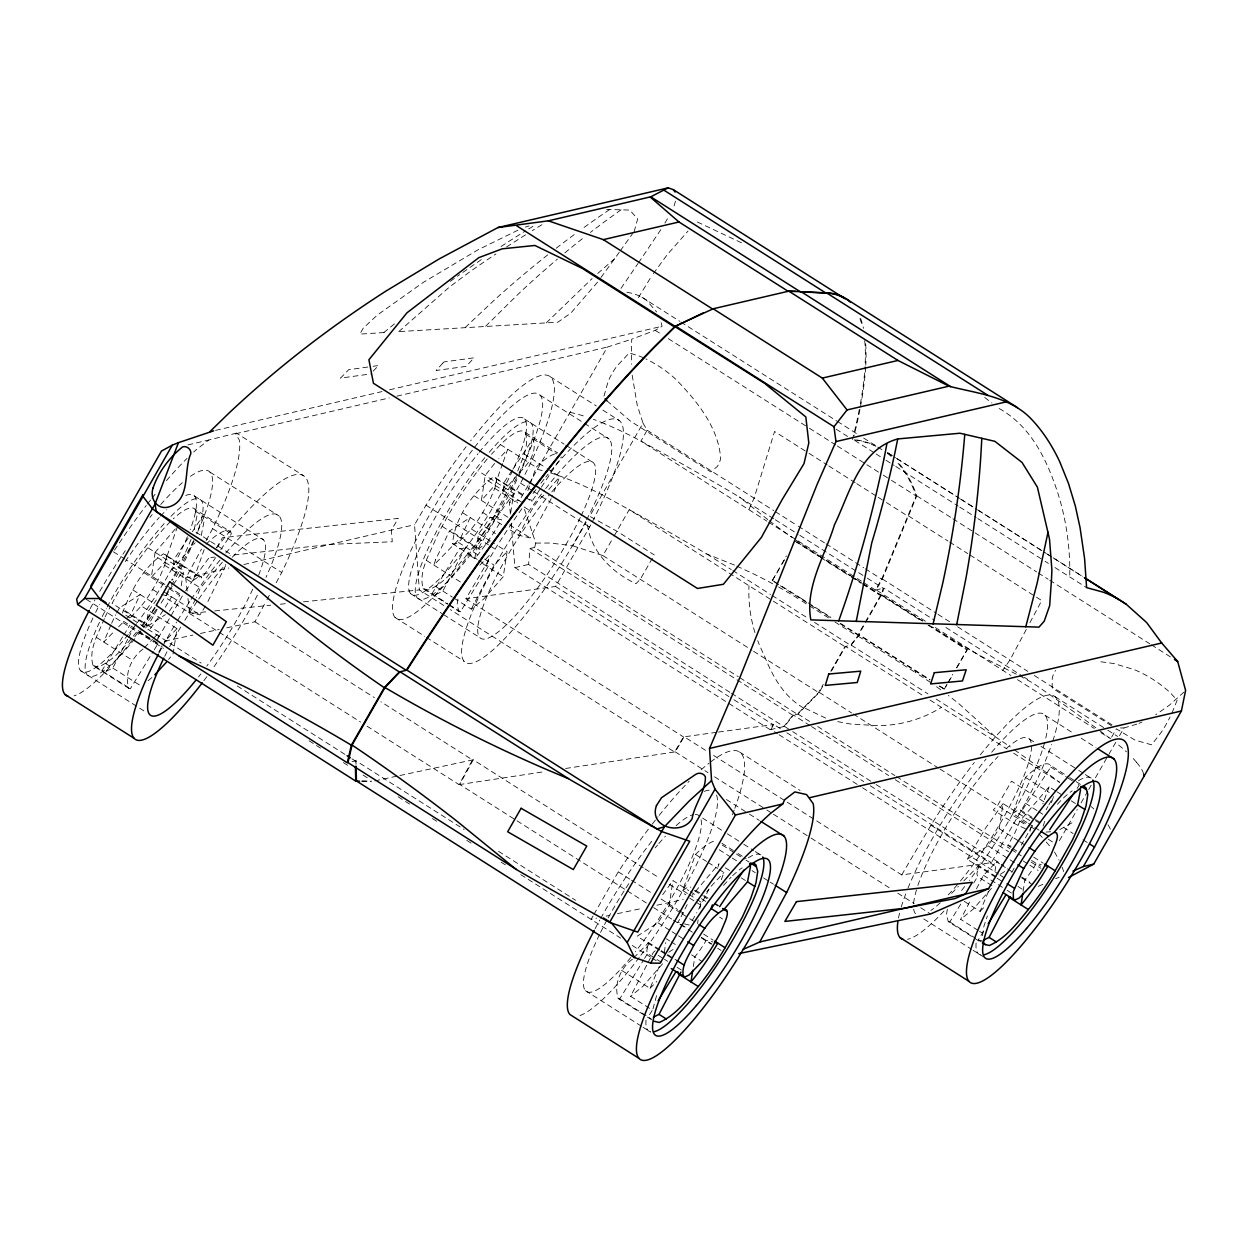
<?xml version="1.0" encoding="UTF-8"?>
<svg xmlns="http://www.w3.org/2000/svg" width="1248" height="1248" viewBox="0 0 1248 1248"><rect width="100%" height="100%" fill="white"/><g stroke="black" fill="none" stroke-linecap="round" stroke-linejoin="round"><path stroke-width="0.75" stroke-dasharray="5 3.75" d="M661.175 322.733L662.033 326.274L655.231 330.33L631.691 339.222L631.457 364.307M729.815 692.266L528.559 564.455L530.166 548.465L534.659 547.42L738.223 676.681M145.907 627.9L148.559 610.568A29.765 6.302 -57.6 0 0 156.328 599.96M157.42 640.567L159.276 632.408L123.568 609.726M181.225 585.796L183.581 570.398L147.872 547.716M130.65 617.448L141.289 605.935L176.998 628.618L173.16 653.656L168.605 659.443M457.938 599.102L457.064 604.828L458.921 611.395L460.45 611.754L488.28 566.374L487.484 563.581L489.341 555.438L479.872 565.141M474.802 558.62L478.639 533.582A29.765 6.302 -57.6 0 0 490.027 517.14L501.665 519.854A70.184 14.867 -57.6 0 1 474.802 558.62L467.532 554.003C456.362 567.622 445.099 582.769 428.532 589.961L423.212 588.713C417.893 570.664 430.607 552.926 436.706 536.578C450.856 508.794 467.813 482.43 487.687 458.39M510.713 512.678L513.661 493.428L477.953 470.746M453.913 598.104L471.292 609.133L483.631 599.149L503.24 576.685L507.078 551.647L496.018 544.627M652.954 1008.946L657.275 992.987M659.287 950.274L637.166 936.234L657.93 922.771L669.115 905.611L672.953 880.573L688.756 890.62M664.31 952.286L665.777 942.661M697.554 923.676L698.147 919.823M699.91 908.263L701.095 900.557M693.326 966.498L694.808 956.857A29.765 6.302 -57.6 0 0 706.196 940.415L712.858 941.959M947.326 909.293L946.436 915.018L948.293 921.586L984.001 944.252M982.441 935.782L983.908 926.25L987.355 916.016M995.686 877.313L967.247 859.264L987.995 845.801L999.196 828.641L1003.033 803.603L1029.881 820.669M994.968 871.463L996.45 861.838L999.601 863.834M1029.99 831.293L1030.583 827.44M1023.11 891.446L1024.873 879.887A29.765 6.302 -57.6 0 0 1036.277 863.444L1041.269 864.599M603.97 396.1L608.197 381.326A52.01 35.927 -48.6 0 1 616.824 366.257L629.257 352.903L639.569 356.148A99.091 74.662 46.8 0 1 644.342 358.207M534.659 547.42L535.782 543.083L524.363 508.966M674.076 205.967L675.698 200.46M634.124 231.66L637.681 218.93L629.756 210.07L606.59 209.446M814.57 622.44L850.528 645.278L857.672 636.418L881.26 595.234L883.178 588.26L866.845 577.886M862.711 584.251L880.495 595.546L881.93 595.078L883.865 588.104L934.518 620.272M122.444 613.033C130.962 590.803 143.239 567.232 163.472 553.816L201.443 577.028L201.833 578.417L215.53 557.747M143.021 649.038C131.212 657.727 124.192 674.107 128.84 688.366L130.369 688.724L153.223 651.44M165.734 554.346L166.124 555.734A29.765 6.302 -57.6 0 1 164.658 565.282L160.009 576.467L152.677 589.493A29.765 6.302 -57.6 0 1 141.289 605.935M191.1 539.464L181.6 561.46L171.584 580.133M201.256 535.532L204.22 520.51L202.894 515.83L192.364 531.742M222.362 562.193L200.366 587.964L196.42 597.558M495.815 477.376L496.205 478.764A29.765 6.302 -57.6 0 1 494.738 488.311L490.09 499.496L482.758 512.522A29.765 6.302 -57.6 0 1 471.354 528.965L458.39 542.443L454.818 544.222L452.572 543.691C454.631 518.014 473.07 492.149 493.553 476.845L523.396 494.894M543.878 495.238C530.79 505.674 527.093 521.711 518.466 535.205L507.406 528.185M547.123 468.593L559.759 476.627L551.944 497.032M632.393 959.228C620.584 967.902 613.564 984.298 618.212 998.556L645.809 1016.075M659.708 949.619L648.648 942.599L646.792 950.742L647.572 953.534L655.465 958.542M621.566 970.304L650.005 988.369L659.396 966.155M717.912 867.204L719.066 863.772L692.188 895.284M996.091 876.658L978.713 865.628L976.872 873.772L977.652 876.564L991.864 885.581M964.283 901.352L980.086 911.399L988.712 890.869M1055.449 790.826L1049.131 786.802L1019.819 821.168L1015.17 832.354L1007.838 845.395L1011.005 847.392M1049.131 786.802L1042.829 803.837M157.576 557.56L193.284 580.242L204.157 549.635M502.601 463.616L494.926 485.207L481.385 500.401L485.222 475.363L494.957 463.008M503.24 461.807L507.718 449.218L498.794 458.874M527.842 490.667L529.76 485.269M530.4 483.475L536.156 467.267A93.475 19.796 -57.6 0 1 555.563 453.788M687.398 893.443L682.656 890.432L695.448 854.428A93.475 19.796 -57.6 0 1 714.854 840.949M721.328 879.684L723.887 872.492L719.144 869.482M1026.948 822.479L1012.736 813.462L1025.528 777.457A93.475 19.796 -57.6 0 1 1050.254 765.211L1068.101 776.552M1043.094 826.114L1045.652 818.906M1051.409 802.714L1053.967 795.506M863.944 582.754L875.456 590.054L881.681 579.166L916.126 496.002A1494.496 316.508 -57.6 0 0 896.594 461.698M925.47 621.239L876.127 589.898L882.367 579.01L916.796 495.846A1494.496 316.508 -57.6 0 0 897.265 461.542M1172.012 712.936L1177.145 700.237L1169.891 692.344A99.091 74.662 46.8 0 0 1134.058 669.583L1113.871 663.53L1098.022 661.409M104.348 618.618C98.639 633.313 88.093 649.553 93.132 665.699L128.84 688.366M105.113 616.933L110.261 606.762M110.869 624.92L103.756 642.065L113.24 632.362M111.618 623.236L115.721 614.78M225.654 565.562L206.388 604.5M514.706 477.734L494.395 515.237A70.184 14.867 -57.6 0 1 467.532 554.003M517.748 470.98C522.257 458.89 529.776 445.349 525.174 432.354A93.475 19.796 -57.6 0 0 500.448 444.584L491.509 454.256M551.179 498.716L530.104 537.904L518.466 535.205M687.211 904.597L680.456 917.966M708.958 889.262L696.665 912.99M748.816 509.636L754.104 498.155L774.556 431.48L807.456 452.369M127.702 639.272L112.788 668.054L105.721 671.549L101.93 670.675L122.803 636.636M128.575 637.588L133.848 627.432M158.761 652.252L162.271 645.481M471.292 609.133L494.114 565.126L507.078 551.647M649.553 1008.337L630.583 996.294L647.26 964.127M648.133 962.442L653.406 952.286L655.73 950.305M978.042 930.353L960.664 919.324L971.194 899.012M976.466 888.857L983.486 875.316L996.45 861.838M1026.293 629.444L1009.944 660.036L1002.768 670.316M1029.928 622.658L1041.737 600.569L969.353 554.596M116.626 613.08L119.356 607.979L140.119 594.532L130.837 614.344L125.424 619.897M170.368 521.57C146.999 545.704 127.967 573.83 112.086 603.361L147.794 626.044L157.17 609.476M195.718 599.134L188.386 612.175L164.689 597.121M442.166 526.391L477.875 549.073L496.049 518.138L513.661 493.428M967.247 859.264L985.421 828.329L1003.033 803.603M1032.205 825.833L1021.301 845.13M1011.816 872.492L1014.125 868.187M187.184 591.131L185.749 578.074L201.505 549.104M206.138 540.587L212.628 528.653A179.743 38.064 -57.6 0 0 239.164 439.717L235.654 433.758L236.496 433.134L303.654 475.784M226.746 627.822L254.951 621.769L266.027 601.396M266.947 599.695L269.724 594.61M276.182 582.722L281.72 572.536A179.743 38.064 -57.6 0 0 302.125 475.004A179.743 38.064 -57.6 0 0 216.528 547.872M367.068 726.211L459.077 784.633L472.508 759.938L380.905 701.766M643.313 867.812L473.195 759.782L459.763 784.477L625.7 889.855M638.368 297.648L651.222 276.713M158.122 638.243L182.504 595.67L126.563 560.149M510.37 514.082L509.371 502.601L520.51 483.163A166.218 35.209 -57.6 0 0 550.384 376.849A166.218 35.209 -57.6 0 0 470.605 440.887M528.044 485.612L519.698 500.198L509.371 502.601M528.98 484.006L607.402 347.053L631.691 339.222M535.782 543.083L550.711 543.036L572.754 545.828L586.154 522.444M632.174 375.149L637.26 405.366L643.016 423.134L589.68 516.282L616.871 531.196L654.264 554.939M521.914 508.685A166.218 35.209 -57.6 0 0 495.113 549.073L465.91 598.744L555.563 586.482L589.602 527.046A166.218 35.209 -57.6 0 0 620.318 421.543A166.218 35.209 -57.6 0 0 545.766 477.126M643.016 423.134L647.15 430.232L640.926 441.121L766.896 521.134M572.754 545.828L602.909 555.578L613.158 537.701M614.078 536.078L629.226 509.636L771.732 600.148M652.392 558.184L640.286 579.322L636.043 583.658C611.567 572.536 589.524 550.165 587.215 522.335M778.705 584.735L772.247 580.632L786.38 555.953M772.247 580.632L781.139 565.734M782.075 564.08L784.898 559.151M592.987 916.063L591.115 919.324L596.747 918.122M593.923 914.425L618.306 871.837A179.743 38.064 -57.6 0 1 651.191 825.521M828.422 617.838L800.795 600.304L801.684 598.744L780.109 585.172M511.181 523.645L514.956 567.622L770.219 729.721L773.136 724.651L730.595 697.648M780.343 728.645L773.807 724.495L770.905 729.565L777.442 733.73M739.861 677.726L797.316 714.215L818.563 692.531L823.259 684.325M830.778 671.206L844.88 646.589L851.198 645.122L859.248 634.702L930.041 679.723M731.453 693.311L783.806 726.554L792.823 715.26L797.987 714.059L819.234 692.375L823.945 684.169M831.449 671.05L845.551 646.433L923.567 695.978M840.107 623.735L857.891 635.014L864.474 623.501M865.426 621.863L880.495 595.546M930.556 682.531A440.7 379.86 10.8 0 0 915.221 672.376L916.11 670.816M956.857 667.758L967.216 649.662L932.303 627.073M939.354 686.166L944.206 689.239L947.029 684.31M947.965 682.656L952.676 674.435M956.452 667.852L967.216 649.662M944.206 689.239L953.082 674.341M816.66 820.903L901.727 874.91L991.38 862.649L1025.419 803.213A166.218 35.209 -57.6 0 0 1051.627 744.463M1046.074 809.812L1047.93 806.567M1048.866 804.944L1053.608 796.645M1111.609 737.178L1116.383 728.848L1135.025 740.126L1151.608 744.822L1161.436 732.061A52.01 17.332 -64.5 0 0 1170.062 717.007M1059.443 840.637L1077.258 809.515M1081.064 802.885L1087.757 791.185M1088.724 789.5L1091.61 784.477M1095.448 777.769L1107.928 755.96M1108.895 754.291L1115.618 742.544A110.573 22.807 29.8 0 1 1126.46 751.889M1119.487 735.79L1123.964 727.974L1137.474 723.934M216.668 547.607L222.456 537.701L398.252 518.404L391.388 530.119L392.262 541.757L330.174 544.393L230.116 555.376M443.867 605.514L419.328 589.93L414.539 524.722L426.02 505.19A166.218 35.209 -57.6 0 1 466.097 446.722M716.586 732.311L683.483 736.913L674.591 752.029L450.419 609.664M565.594 768.472L675.262 751.873L684.154 736.757L707.054 751.296M901.727 874.91L930.93 825.24A166.218 35.209 -57.6 0 1 974.298 762.497M664.888 223.111L668.647 216.746M123.802 635.014L129.761 625.279M161.086 603.096L172.286 586.014M169.447 611.13L179.743 595.421L165.532 586.404M154.222 649.834L158.2 643.344L122.491 620.662L124.753 621.192M188.386 612.175L200.023 614.874L205.483 605.982M618.212 998.556L619.741 998.915L643.594 960.008M644.592 958.386L647.572 953.534M679.567 919.433L677.758 922.366L682.75 923.52M692.125 920.618L695.76 914.69M652.158 1010.49L648.18 1016.964L651.097 1018.82M948.293 921.586L949.822 921.944L961.74 902.491M973.674 883.038L977.652 876.564M981.162 941.85L978.26 939.994L984.22 930.275M660.816 229.663L639.07 261.971M188.152 538.091L173.394 560.352A29.765 6.302 -57.6 0 1 171.943 569.899L195.14 542.693M220.802 549.791L231.332 533.894L230.802 531.991L195.094 509.324A93.475 19.796 -57.6 0 0 173.3 518.794M511.898 470.668L503.474 483.382A29.765 6.302 -57.6 0 1 502.008 492.929L517.889 474.318M512.959 469.076L532.974 438.859C537.638 452.15 528.31 464.381 519.106 472.883M525.595 497.437L531.913 501.446L540.337 488.717M541.398 487.126L561.413 456.924M1033.921 819.655L1021.285 811.637L1050.785 767.114L1050.254 765.211M1077.118 788.346L1079.224 785.164L1076.057 783.151M621.02 288.335L638.04 263.437M619.32 252.205L599.492 279.505M620.287 250.77L632.627 233.563M653.359 273.624L667.212 254.686L688.038 231.067M173.332 584.501L183.581 570.398M662.704 894.676L672.953 880.573M176.998 628.618L164.034 642.096M706.805 891.774L708.973 889.028M662.532 963.846L642.938 986.31L630.583 996.294M991.474 888.311L973.003 909.34L960.664 919.324M770.219 729.721L784.493 726.398L793.494 715.104L809.905 725.525M548.777 489.512L559.759 476.627M597.558 282.142L570.991 312.92L557.872 322.202L396.926 331.718M711.126 886.283L723.887 872.492M723.512 885.378L731.172 877.11M1057.415 804.274L1061.237 800.124A93.475 19.796 -57.6 0 1 1072.204 790.826M373.168 371.155L378.55 365.524L373.168 366.272M118.654 626.824L124.067 621.286M144.378 647.65L152.506 639.335M153.863 637.946L159.276 632.408M633.75 957.84L648.648 942.599M650.005 988.369L656.776 981.443M951.647 893.334L958.417 886.408M963.83 880.87L978.713 865.628M980.086 911.399L985.499 905.845M485.675 326.258L518.606 293.732A1132.716 1037.915 62.1 0 1 557.466 259.054M546.312 322.858L592.129 278.554M465.223 327.506L495.316 299.161A1114.23 1064.435 76.9 0 1 548.98 253.874M1184.056 692.016L1169.282 705.26L1155.695 714.792M398.783 331.594L449.561 286.931L470.34 271.409A1354.361 1273.288 -4.3 0 1 495.94 253.968M597.761 273.468L615.404 257.993M193.284 580.242L199.181 576.498L201.443 577.028M148.075 680.784L153.566 676.12M682.656 890.432L688.568 886.688L690.815 887.203M1012.736 813.462L1018.633 809.718L1020.895 810.233L1033.874 818.485M383.791 332.576L396.505 322.202M236.496 433.134L208.744 440.029L196.248 449.732A179.743 38.064 -57.6 0 0 193.69 452.041M621.052 209.804L607.308 219.695A1132.716 1037.915 62.1 0 0 590.413 232.424M609.726 209.508L608.494 210.319A1114.23 1064.435 76.9 0 0 581.35 229.382M147.794 626.044L165.36 614.656M477.875 549.073L490.651 540.79M668.803 952.224L673.592 949.12M1000.475 874.208L1005.264 871.104M528.684 228.93L533.426 226.06M541.913 224.749L538.902 226.559A1354.361 1273.288 -4.3 0 0 532.256 230.646M1138.987 723.388L1142.014 722.015M517.951 230.178L477.906 249.865L423.259 282.391L377.504 314.933L363.246 328.13L359.923 334.121L387.551 332.327M1038.289 886.345L1043.5 884.052M1055.636 878.717L1059.1 877.204M1059.864 829.546L1072.391 822.588L1070.612 821.122M525.377 227.074L529.027 225.966M215.53 430.388L382.013 391.576M389.594 389.797L662.033 326.274M187.949 444.881L208.744 440.029M235.654 433.758L389.282 397.925M396.864 396.162L607.402 347.053M185.749 578.074L228.883 568.012M243.89 564.517L414.539 524.722M514.956 567.622L528.559 564.455M875.456 590.054L883.865 588.104M857.891 635.014L859.248 634.702M352.061 761.67L355.93 760.765L464.131 829.468M164.705 641.144L192.91 635.092M200.429 633.469L219.227 629.444M374.743 780.92L397.987 775.913M399.875 775.523L473.195 759.782M606.154 916.094L609.913 915.299M617.432 913.676L641.878 908.435M656.916 905.206L683.233 899.558M459.077 784.633L544.424 771.67M367.786 367.021L348.644 369.736L340.501 378.128L370.469 373.963M718.489 732.061L773.807 724.495M210.865 557.497L214.718 557.076M187.996 598.603L189.634 613.517L206.996 611.738M214.718 610.943L270.707 605.202M280.348 604.204L286.135 603.611M303.514 601.832L419.328 589.93M1046.042 832.073L1050.707 831.745M1120.423 727.958L1123.964 727.974M362.138 781.03L371.639 781.139M361.452 781.186L370.968 781.295M837.736 721.64L850.528 724.012L876.611 725.587A131.274 125.408 76.9 0 0 941.444 707.335M626.87 292.25L631.504 293.202A1450.987 221.302 -43 0 1 646.324 300.097L656.62 311.953M529.261 499.528L531.523 500.058L531.913 501.446M161.616 594.5L171.584 596.825A70.184 14.867 -57.6 0 1 165.235 607.199M1007.838 845.395L1011.161 846.16M93.132 665.699L98.452 666.931C115.019 659.74 126.298 644.592 137.452 630.973L144.721 635.591M978.26 939.994L982.051 940.883M684.419 923.91L689.395 925.064M550.524 472.883A110.573 22.807 29.8 0 1 602.02 494.738L634.951 512.819A678.444 139.901 29.8 0 1 700.409 550.228L706.727 553.956L735.088 565.328M1025.45 828.766L1015.747 824.195L993.268 809.921L997.511 805.584L1011.488 781.201L1043.983 801.84M604.391 423.665L598.79 421.356A110.573 22.807 29.8 0 0 593.362 419.297M825.677 718.115L804.149 707.772M697.367 222.004L741.671 242.861M1019.491 675.683L1033.328 683.296A678.444 139.901 29.8 0 1 1096.649 728.411M736.788 566.124L752.154 573.206A440.7 379.86 10.8 0 1 776.958 586.108M1016.262 674.154L985.967 658.819A464.958 258.991 40.8 0 1 938.808 631.192M773.698 518.731L733.06 493.21A678.444 139.901 29.8 0 0 651.144 446.706L634.67 437.72A110.573 22.807 29.8 0 0 604.406 423.618M796.754 541.991L850.294 575.78M772.652 580.538L778.612 584.251M887.281 452.494L895.502 457.704M897.14 458.749L959.54 498.373M961.178 499.418L975.952 508.794M977.605 509.839L1044.919 552.599M1046.573 553.644L1051.487 556.764M1053.14 557.809L1082.687 576.576M888.264 453.149L894.832 457.314M896.47 458.359L958.838 497.968M960.492 499.013L976.903 509.434M978.541 510.479L1045.824 553.207M1047.478 554.252L1081.938 576.139M641.94 297.274L679.708 321.251M680.8 321.984L836.722 420.997M837.346 421.356L857.048 433.883M863.616 438.048L876.751 446.394M877.75 447.049L882.664 450.185M854.802 440.435L874.489 452.946M876.127 453.991L884.333 459.202M885.971 460.231L894.176 465.442M895.814 466.487L958.168 506.08M959.806 507.125L976.217 517.546M977.855 518.591L1043.484 560.258M1045.122 561.304L1048.398 563.394M1054.966 567.559L1086.602 587.636M836.082 429.14L847.564 436.426M916.796 495.846L951.257 517.717M952.895 518.762L1036.589 571.912M1038.227 572.957L1048.07 579.197M1049.708 580.242L1149.798 643.812M1151.436 644.842L1171.123 657.353M655.231 330.33L661.799 334.495M668.351 338.66L807.83 427.222M809.468 428.267L835.723 444.943M837.361 445.988L865.254 463.694M866.892 464.74L881.665 474.115M883.303 475.16L889.871 479.326M891.509 480.371L916.126 496.002M908.482 515.939L947.965 541.024M949.603 542.069L967.699 553.55M809.094 453.414L827.19 464.911M828.844 465.956L855.161 482.68M856.799 483.709L876.548 496.252M878.186 497.297L884.77 501.478M886.408 502.523L907.795 516.095M882.367 579.01L936.343 613.283M937.981 614.328L951.054 622.643M957.606 626.792L1027.806 671.377M1034.296 675.496L1112.046 724.87M647.15 430.232L773.744 510.619M775.367 511.664L796.63 525.158M798.268 526.204L824.444 542.818M826.082 543.863L863.694 567.746M865.332 568.792L881.681 579.166M1111.438 725.712L1052.189 688.085L1052.204 678.616A31.964 24.086 46.8 0 1 1055.59 670.441M1055.122 696.743L1106.118 729.128M1107.756 730.174L1117.631 736.445M945.953 627.541L1022.752 676.307M1024.39 677.352L1027.666 679.427M550.212 376.693L596.279 405.959M602.862 410.124L619.304 420.576M775.336 519.776L798.205 534.3M799.843 535.33L857.033 571.662M858.671 572.692L865.207 576.841M935.329 627.51L1010.942 675.511M1017.479 679.661L1094.309 728.458M1100.845 732.607L1109.02 737.802M768.55 522.179L862.29 581.708M881.93 595.078L922.553 620.88M881.852 595.218L922.475 621.02M928.964 625.154L938.714 631.332M826.004 560.149L853.632 577.699M855.254 578.729L881.26 595.234M851.916 576.81L861.666 583.003M863.288 584.033L921.57 621.036M928.028 625.139L966.81 649.771M794.851 541.148L819.094 556.546M820.7 557.575L849.794 576.046M851.401 577.075L861.104 583.222M1044.966 715.229L1072.937 732.982M1081.158 738.208L1095.962 747.614M540.072 395.179L582.832 422.339M584.485 423.384L609.164 439.062M1029.428 739.066L1034.358 742.186M1040.941 746.366L1077.118 769.345M1078.771 770.39L1083.701 773.526M1085.339 774.571L1091.922 778.736A104.411 22.121 -57.6 0 0 1078.334 780.842M524.519 419.016L564.018 444.085M565.672 445.13L593.627 462.883M801.684 598.744L806.567 601.832M808.189 602.862L830.934 617.308M840.684 623.501L929.651 680.004M780.328 585.764L809.406 604.235M811.028 605.264L830.419 617.573M858.343 636.262L915.221 672.376M834.928 621.972L857.672 636.418M1069.723 777.582L1074.606 780.671M1076.228 781.7L1084.34 786.864M525.174 432.354L557.638 452.962M1050.785 767.114L1066.588 777.145M1068.163 778.144L1074.481 782.153M525.704 434.242L556.67 453.913M851.198 645.122L928.013 693.888M936.172 699.083L1000.678 740.314A678.444 139.901 29.8 0 1 1010.256 746.944M706.727 553.956L731.234 569.525M732.872 570.554L770.453 594.422M772.091 595.468L808.033 618.29M930.056 700.097L1007.058 749.003M1013.626 753.168L1059.568 782.34L1056.557 779.969A678.444 139.901 29.8 0 0 1014.998 750.266M773.37 601.177L844.88 646.589M1057.04 791.825L1061.767 794.836M1071.252 800.857L1077.57 804.866M524.051 453.944L545.548 467.594M1025.528 777.457L1049.225 792.496M500.448 444.584L536.156 467.267M1025.419 803.213L1036.932 810.529M1038.586 811.574L1043.515 814.71M1063.249 827.237L1073.124 833.508M1082.999 839.779L1087.928 842.915M520.51 483.163L532.022 490.48M533.676 491.525L589.602 527.046M1035.497 819.515L1040.364 822.604M1035.497 820.654L1040.239 823.664M496.205 478.764L524.004 496.423M1028.524 823.493L1033.266 826.504M1034.857 827.502L1039.584 830.513M487.656 480.589L523.364 503.272M819.234 692.375L851.62 712.936M853.226 713.965L938.387 768.035M940.025 769.08L1030.021 826.223M1031.644 827.268L1034.888 829.327M602.909 555.578L751.982 650.255M753.62 651.3L818.563 692.531M1019.819 821.168L1026.137 825.178M1048.258 839.233L1052.626 841.994M494.738 488.311L517.811 502.96M524.129 506.969L530.447 510.994M999.196 828.641L1018.15 840.684M1019.725 841.682L1024.468 844.693M474.115 495.784L508.248 517.452M1033.687 857.126L1043.172 863.148M494.395 515.237L501.665 519.854M509.558 524.862L530.104 537.904M1012.58 848.406L1017.323 851.401M1031.534 860.434L1040.645 866.221M482.758 512.522L505.83 527.171M797.987 714.059L811.122 722.389M817.69 726.554L894.847 775.554M896.485 776.599L1009.757 848.531M1011.395 849.576L1021.254 855.832M1031.098 862.087L1040.957 868.343M811.559 726.57L888.701 775.57M895.268 779.735L1008.54 851.666M1023.313 861.042L1028.243 864.178M1029.881 865.223L1038.086 870.433M530.166 548.465L792.823 715.26M987.995 845.801L1008.54 858.842M1010.116 859.856L1014.858 862.867M462.914 512.944L495.472 533.614M784.493 726.398L791.029 730.564M792.667 731.593L874.489 783.557M876.127 784.586L1003.751 865.644M1021.753 877.063L1029.928 882.274M1001.177 864.848L1005.919 867.859M1007.51 868.858L1012.237 871.868M1021.722 877.89L1032.158 884.504M471.354 528.965L494.426 543.629M786.895 732.81L863.772 781.622M870.324 785.788L991.38 862.649M555.563 586.482L728.957 696.602M930.93 825.24L996.731 867.032M426.02 505.19L488.545 544.892M490.183 545.938L495.113 549.073M779.08 734.76L860.902 786.724M862.524 787.753L998.338 874.006M999.976 875.051L1004.89 878.155M1017.978 886.47L1026.152 891.665M453.632 532.756L481.447 550.415M997.136 878.233L1002.955 881.93M983.486 875.316L1005.592 889.356M1007.183 890.354L1011.91 893.365M458.39 542.443L478.312 555.095M484.63 559.104L494.114 565.126M452.572 543.691L477.22 559.354M478.795 560.352L488.28 566.374M482.695 563.644L503.24 576.685M739.471 751.951L800.077 790.436M426.566 560.477L462.275 583.144M713.606 755.446L785.585 801.154M787.207 802.199L815.022 819.858M465.91 598.744L683.483 736.913M979.618 931.367L982.784 933.364M435.583 586.466L452.338 597.106M949.822 921.944L975.094 937.997M424.741 589.072L447.814 603.72M449.389 604.734L460.45 611.754M423.212 588.713L447.548 604.188M449.171 605.218L458.921 611.395M675.262 751.873L707.99 772.652M714.542 776.802L765.258 809.016M766.896 810.061L771.81 813.181M773.448 814.211L809.437 837.08M811.075 838.11L891.259 889.028M897.796 893.194L914.16 903.583M920.712 907.733L930.524 913.973M923.77 918.934L971.459 949.229M973.097 950.274L983.315 956.764M410.639 593.674L441.917 613.532M443.555 614.578L479.731 637.556M726.414 799.516L747.802 813.103M749.44 814.148L759.314 820.404M209.992 472.15L279.084 516.032M395.101 617.495L424.71 636.308M426.364 637.354L464.194 661.378M702.64 818.126L725.665 832.744M727.319 833.789L742.108 843.18M743.761 844.225L753.62 850.496M755.274 851.542L761.842 855.722M194.454 495.986L263.546 539.869M721.796 843.211L736.414 852.493M738.036 853.523L746.148 858.671M722.296 845.083L734.932 853.102M736.507 854.116L744.401 859.123M745.992 860.137L749.143 862.134M195.624 511.212L231.332 533.894M719.176 849.748L730.688 857.064M732.342 858.109L740.563 863.335M752.076 870.652L755.368 872.726M763.589 877.952L768.534 881.088M770.172 882.133L773.464 884.224M212.628 528.653L281.72 572.536M725.384 867.797L730.127 870.808M741.172 877.828L747.505 881.837M229.694 553.597L193.986 530.915L196.934 515.892L195.094 509.324M695.448 854.428L706.508 861.448M708.1 862.446L717.569 868.468M695.682 890.308L702.172 894.426M703.81 895.456L710.299 899.574M694.372 890.604L702.265 895.627M703.841 896.626L707.008 898.638M166.124 555.734L201.833 578.417M690.331 891.618L696.649 895.627M701.392 898.638L705.76 901.415M688.974 894.442L695.292 898.451M696.883 899.465L703.201 903.474M644.951 868.858L659.677 878.202M669.49 884.442L685.854 894.816M254.951 621.769L374.369 697.601M689.754 898.139L694.481 901.15M696.072 902.164L702.39 906.173M719.644 917.124L722.545 918.98M164.658 565.282L200.366 587.964M618.306 871.837L629.834 879.154M631.472 880.199L652.86 893.786M661.081 899.012L677.539 909.449M679.177 910.494L684.122 913.63M113.412 551.788L124.925 559.104M669.115 905.611L680.176 912.631M681.751 913.645L688.069 917.654M689.66 918.653L695.978 922.662M144.035 572.754L163.956 585.39M703.622 934.097L713.092 940.118M164.315 592.207L200.023 614.874M680.924 924.362L687.242 928.387M701.454 937.404L712.015 944.112M152.677 589.493L159.962 594.126M627.338 890.9L647.057 903.427M653.624 907.592L671.705 919.074M673.343 920.119L678.272 923.239M679.91 924.284L686.494 928.465M688.132 929.51L693.061 932.63M701.282 937.856L711.126 944.112M717.709 948.293L720.985 950.368M189.634 613.517L360.5 722.03M657.93 922.771L670.566 930.805M672.142 931.804L676.884 934.814M678.46 935.813L684.778 939.838M132.85 589.914L154.331 603.564M666.37 938.808L669.536 940.805M671.112 941.819L677.43 945.828M691.642 954.86L702.078 961.49M661.284 950.617L666.026 953.628M667.602 954.626L677.087 960.648M660.863 951.272L665.605 954.283M667.056 955.204L671.424 957.98M498.545 851.339L575.593 900.26M125.752 615.186L201.162 663.062M237.214 685.963L345.415 754.681M351.967 758.846L355.259 760.921L355.337 764.603M658.148 955.297L662.891 958.308M664.466 959.306L667.618 961.319M677.102 967.325L681.845 970.336M657.056 959.556L661.799 962.551M146.297 636.605L162.1 646.636M398.081 796.754L409.531 804.024M432.432 818.563L438.984 822.713M466.783 840.388L473.335 844.537M501.15 862.196L507.686 866.346M520.775 874.661L620.724 938.137M632.237 945.454L650.333 956.935M651.986 957.98L656.916 961.116M86.206 599.274L153.66 642.112M155.298 643.157L163.488 648.352M309.067 740.813L320.518 748.082M343.418 762.622L349.97 766.787M363.059 775.086L369.595 779.251M96.486 637.447L132.194 660.114M105.503 663.437L139.636 685.105M619.741 998.915L646.604 1015.966M94.661 666.042L130.369 688.724M647.431 1017.104L653.921 1021.238M585.468 990.694L641.378 1026.199M643.032 1027.244L650.598 1032.049M80.558 670.644L144.721 711.391M939.728 685.979L944.611 689.146M803.478 707.928C783.307 696.244 772.06 675.418 763.901 654.592A131.274 125.408 76.9 0 1 757.708 640.645M1110.658 738.847L1102.546 732.779A678.444 139.901 29.8 0 0 1098.131 729.503M767.77 519.574L739.378 496.938M769.267 520.712L778.3 527.53A464.958 258.991 40.8 0 0 791.996 537.404M984.688 397.441L991.926 402.979M999.164 408.517C1030.739 426.286 1046.526 458.874 1057.446 491.915C1066.338 519.293 1070.332 548.168 1069.739 576.935M606.918 400.795L630.739 421.325L710.83 471.9L717.257 466.502A31.964 24.086 46.8 0 0 720.642 458.328C718.583 427.487 696.431 400.327 675.402 378.908A99.091 74.662 46.8 0 0 645.902 358.94M994.999 736.429L959.806 704.496A440.7 379.86 10.8 0 0 948.34 695.448M1038.929 833.758L1042.486 837.658M1136.616 762.31L1133.98 759.377A110.573 22.807 29.8 0 0 1130.984 756.257M1046.214 841.994L1051.206 847.766M1054.513 852.01L1059.115 860.231M1062.204 867.266L1063.655 871.556M1020.895 810.233L1021.285 811.637M355.93 760.765L356.023 764.431M936.562 686.743A440.7 379.86 10.8 0 1 942.49 691.064M888.046 453.149A1494.496 316.508 -57.6 0 1 890.807 455.348M856.939 439.967A1494.496 316.508 -57.6 0 1 874.411 445.146M537.326 469.42A110.573 22.807 29.8 0 1 545.828 471.494M569.993 412.37A110.573 22.807 29.8 0 1 586.466 416.894M860.605 318.474A713.809 151.18 -57.6 0 1 863.507 328.38M865.675 343.824A713.809 151.18 -57.6 0 1 865.769 365.243M865.66 367.084A713.809 151.18 -57.6 0 1 860.324 407.534M859.95 409.438A713.809 151.18 -57.6 0 1 854.131 435.552M710.455 762.044A179.743 38.064 -57.6 0 1 734.854 808.298M734.183 810.139A179.743 38.064 -57.6 0 1 732.03 815.786M652.33 824.039A179.743 38.064 -57.6 0 1 658.024 816.8M659.147 815.396A179.743 38.064 -57.6 0 1 689.192 781.217M701.158 769.782A179.743 38.064 -57.6 0 1 708.973 763.199M1136.585 762.356A110.573 22.807 29.8 0 1 1143.761 774.509M1091.298 806.645A110.573 22.807 29.8 0 1 1093.794 808.907M1108.006 824.803A110.573 22.807 29.8 0 1 1110.486 829.483M980.366 754.806A166.218 35.209 -57.6 0 1 1052.345 742.388M778.58 587.012A440.7 379.86 10.8 0 1 800.795 600.304M821.278 557.138A464.958 258.991 40.8 0 1 793.525 538.481M887.375 453.305A1494.496 316.508 -57.6 0 1 891.462 456.674M854.381 439.826A1494.496 316.508 -57.6 0 1 878.498 447.626M859.934 318.63A713.809 151.18 -57.6 0 1 862.072 325.354M864.708 340.595A713.809 151.18 -57.6 0 1 864.864 369.096M864.568 372.887A713.809 151.18 -57.6 0 1 859.638 407.706M859.279 409.594A713.809 151.18 -57.6 0 1 852.478 439.561M114.457 550.212A179.743 38.064 -57.6 0 1 146.281 505.471M147.436 503.989A179.743 38.064 -57.6 0 1 150.852 499.606M151.975 498.17A179.743 38.064 -57.6 0 1 156.484 492.57M166.421 480.667A179.743 38.064 -57.6 0 1 187.028 458.406M754.962 632.611A131.274 125.408 76.9 0 1 748.987 585.702M532.99 493.522A166.218 35.209 -57.6 0 1 536.297 489.169M540.914 483.226A166.218 35.209 -57.6 0 1 544.549 478.624M185.656 590.912A179.743 38.064 -57.6 0 1 210.803 555.376M556.265 248.196A1114.23 1064.435 76.9 0 1 575.39 233.735M564.86 252.86A1132.716 1037.915 62.1 0 1 584.345 237.151M506.594 246.964A1354.361 1273.288 -4.3 0 1 525.642 234.78M450.263 281.362A1314.706 1250.558 -9.5 0 1 459.67 274.638M462.821 272.423A1314.706 1250.558 -9.5 0 1 483.444 258.196M501.088 246.48A1314.706 1250.558 -9.5 0 1 525.408 230.942M716.555 795.038A132.912 28.142 -57.6 0 1 640.364 955.921M639.226 957.45A132.912 28.142 -57.6 0 1 578.947 1015.903M595.124 928.668A132.912 28.142 -57.6 0 1 599.773 920.072M600.74 918.341A132.912 28.142 -57.6 0 1 653.687 838.843M704.34 791.357A132.912 28.142 -57.6 0 1 711.703 790.358M695.245 814.429A104.411 22.121 -57.6 0 1 690.674 860.574A104.411 22.121 -57.6 0 1 635.497 951.584M630.786 957.466A104.411 22.121 -57.6 0 1 586.154 991.302A104.411 22.121 -57.6 0 1 599.664 934.253M600.553 932.443A104.411 22.121 -57.6 0 1 607.214 919.589M608.119 917.935A104.411 22.121 -57.6 0 1 630.146 881.681M655.2 847.86A104.411 22.121 -57.6 0 1 657.493 845.114M658.835 843.554A104.411 22.121 -57.6 0 1 665.465 836.144M676.088 825.646A104.411 22.121 -57.6 0 1 693.42 814.648M650.473 1031.831A104.411 22.121 -57.6 0 1 646.246 1018.196M748.27 857.813A104.411 22.121 -57.6 0 1 760.718 854.802M732.638 875.69A93.475 19.796 -57.6 0 1 742.139 867.797M991.676 752.248A132.912 28.142 -57.6 0 1 1045.621 738.738M1044.67 742.451A132.912 28.142 -57.6 0 1 969.29 880.48M964.673 886.517A132.912 28.142 -57.6 0 1 960.055 892.336M943.972 911.056A132.912 28.142 -57.6 0 1 907.577 939.307M898.482 918.06A132.912 28.142 -57.6 0 1 899.87 911.945M901.274 906.937A132.912 28.142 -57.6 0 1 906.532 891.852M907.967 888.202A132.912 28.142 -57.6 0 1 986.06 759.034M1006.153 748.675A104.411 22.121 -57.6 0 1 1031.363 744.026M1031.488 746.398A104.411 22.121 -57.6 0 1 959.696 881.899M957.403 884.629A104.411 22.121 -57.6 0 1 948.152 894.988M940.243 902.803A104.411 22.121 -57.6 0 1 930.899 910.432M915.548 913.723A104.411 22.121 -57.6 0 1 913.489 906.391M913.63 903.271A104.411 22.121 -57.6 0 1 917.327 887.156M917.904 885.425A104.411 22.121 -57.6 0 1 998.104 756.46M980.538 954.86A104.411 22.121 -57.6 0 1 976.123 942.958M545.657 488.623A132.912 28.142 -57.6 0 1 608.353 438.313A132.912 28.142 -57.6 0 1 586.622 519.823M585.749 521.508A132.912 28.142 -57.6 0 1 465.005 662.126A132.912 28.142 -57.6 0 1 544.502 490.09M551.756 491.977A104.411 22.121 -57.6 0 1 581.162 515.72M580.304 517.514A104.411 22.121 -57.6 0 1 505.066 626.044A104.411 22.121 -57.6 0 1 482.149 609.086A104.411 22.121 -57.6 0 1 549.463 494.707M516.656 477.625A132.912 28.142 -57.6 0 1 393.884 615.685A132.912 28.142 -57.6 0 1 491.556 426.691A132.912 28.142 -57.6 0 1 517.53 475.94M479.201 452.244A104.411 22.121 -57.6 0 1 512.132 471.697A104.411 22.121 -57.6 0 1 411.934 594.672A104.411 22.121 -57.6 0 1 478.031 453.679M489.263 452.291A104.411 22.121 -57.6 0 1 516.875 479.762A104.411 22.121 -57.6 0 1 417.908 598.463A104.411 22.121 -57.6 0 1 485.815 456.44M225.794 553.051A132.912 28.142 -57.6 0 1 265.949 577.418M257.4 595.124A132.912 28.142 -57.6 0 1 213.392 667.618M206.856 676.666A132.912 28.142 -57.6 0 1 203.408 681.283M159.307 652.501A132.912 28.142 -57.6 0 1 162.068 647.353M163.02 645.622A132.912 28.142 -57.6 0 1 176.623 622.112M177.622 620.459A132.912 28.142 -57.6 0 1 190.086 600.974M191.147 599.368A132.912 28.142 -57.6 0 1 220.178 559.837M163.207 610.319A70.184 14.867 -57.6 0 1 148.122 631.379M232.222 557.263A104.411 22.121 -57.6 0 1 257.806 577.34M252.736 589.134A104.411 22.121 -57.6 0 1 206.809 666.058M200.881 673.889A104.411 22.121 -57.6 0 1 198.51 676.915M164.736 656.276A104.411 22.121 -57.6 0 1 168.792 648.32M169.65 646.698A104.411 22.121 -57.6 0 1 180.804 626.917M184.86 620.24A104.411 22.121 -57.6 0 1 197.605 600.694M198.697 599.102A104.411 22.121 -57.6 0 1 225.701 564.314M190.445 476.33A132.912 28.142 -57.6 0 1 196.841 533.536M193.471 540.774A132.912 28.142 -57.6 0 1 172.427 580.148M155.095 607.932A132.912 28.142 -57.6 0 1 139.932 629.819M137.764 632.783A132.912 28.142 -57.6 0 1 133.162 638.929M132.007 640.442A132.912 28.142 -57.6 0 1 74.038 695.854M90.215 608.618A132.912 28.142 -57.6 0 1 94.864 600.023M99.731 591.38A132.912 28.142 -57.6 0 1 125.284 550.711M149.932 517.374A132.912 28.142 -57.6 0 1 152.209 514.55M160.727 504.52A132.912 28.142 -57.6 0 1 182.317 482.695M206.076 544.237A93.475 19.796 -57.6 0 1 230.802 531.991M185.734 495.487A104.411 22.121 -57.6 0 1 190.164 529.698M187.387 536.702A104.411 22.121 -57.6 0 1 137.701 622.175M136.531 623.766A104.411 22.121 -57.6 0 1 129.418 633.032M128.232 634.514A104.411 22.121 -57.6 0 1 82.04 671.736A104.411 22.121 -57.6 0 1 93.023 617.807M95.644 612.394A104.411 22.121 -57.6 0 1 99.7 604.438M125.237 561.631A104.411 22.121 -57.6 0 1 159.245 517.499M160.555 516.095A104.411 22.121 -57.6 0 1 166.842 509.652M170.992 516.298A104.411 22.121 -57.6 0 1 196.763 533.894M193.986 540.899A104.411 22.121 -57.6 0 1 174.72 579.524M173.784 581.162A104.411 22.121 -57.6 0 1 165.844 594.469M156.374 609.18A104.411 22.121 -57.6 0 1 136.016 637.229M134.831 638.711A104.411 22.121 -57.6 0 1 88.639 675.932A104.411 22.121 -57.6 0 1 99.622 622.003M102.242 616.59A104.411 22.121 -57.6 0 1 106.298 608.634M107.156 607.012A104.411 22.121 -57.6 0 1 165.859 521.695M154.892 607.277A70.184 14.867 -57.6 0 1 139.714 628.196M155.142 552.334L151.304 577.372L164.845 562.193L177.653 526.188L155.142 552.334M435.614 559.775L433.836 565.094L460.902 537.373L470.2 517.561L449.436 531.008L435.614 559.775M465.676 547.061L442.853 591.084L435.802 594.578L432.011 593.689L459.841 548.309L462.088 548.839L465.676 547.061M442.744 363.23L436.114 370.484L466.19 366.382L474.037 357.802L443.992 361.92L442.744 363.23"/><path stroke-width="1.5" d="M981.817 438.329L980.803 456.284A1132.716 1037.915 62.1 0 1 966.124 577.34L956.654 624.78M964.751 434.366L964.642 435.911A1114.23 1064.435 76.9 0 1 942.833 582.769L933.067 624.016M692.734 970.336L690.971 981.895A70.184 14.867 -57.6 0 0 717.834 943.129L714.511 942.349M1022.814 893.365L1021.051 904.925A70.184 14.867 -57.6 0 0 1047.914 866.159L1044.592 865.379M1080.534 789.828L1077.57 804.866L1054.357 832.073M1048.024 532.132L1037.026 583.612L1025.778 626.761M886.829 444.023L884.848 454.522A1314.706 1250.558 -9.5 0 1 844.007 605.795L838.718 620.88M897.733 438.937C859.31 449.639 849.81 493.319 834.46 524.815C825.068 555.719 804.866 586.856 810.826 619.882L1038.976 627.136L1044.233 621.192L1049.662 605.639L1051.44 580.242L1051.908 570.086L1049.49 539.011L1037.4 487.172L1022.018 462.415L994.89 441.34L959.93 433.228L897.733 438.937L895.05 452.135A1354.361 1273.288 -4.3 0 1 876.018 528.434L871.681 543.145L856.222 621.504M352.045 745.04L347.974 762.622L518.887 871.026A1271.509 262.189 29.8 0 0 609.617 922.412L637.744 932.116L689.77 841.261L661.658 831.542L638.914 818.86A1271.509 262.189 29.8 0 1 570.913 780.156L400 671.767L384.977 687.523L352.045 745.04A936.499 472.134 39.7 0 1 457.236 821.418L516.329 869.544M1068.538 877.531L1093.7 864.131L1181.404 710.986L1185.6 690.394L1177.691 661.518L1161.701 643.001L1146.662 622.565L1126.258 604.282L1085.214 578.214M724.292 909.043L747.505 881.837L750.454 866.814L749.58 863.694M712.374 904.894L711.095 908.482L718.364 913.115M213.642 430.841L178.448 442.666L155.095 503.942L100.324 599.57A1271.509 262.189 29.8 0 0 176.701 654.311L347.287 762.778L351.359 745.196L384.306 687.679L399.329 671.923L406.926 670.145A575.437 121.867 -57.6 0 1 521.399 504.566L544.565 474.365A575.437 121.867 -57.6 0 1 655.34 346.304L675.683 326.196L703.342 312.874M742.778 949.556L759.751 942.006L786.63 892.585A179.743 38.064 -57.6 0 0 813.166 803.65L806.629 794.602L794.867 791.918L784.664 799.718L782.746 803.962L735.493 814.975L715.01 789.157L711.563 780.624L709.535 748.441L740.813 675.23L817.081 484.505L835.957 441.574L833.976 426.722L847.049 409.937L948.979 386.162L950.602 386.63C977.714 393.401 1008.166 396.692 1029.304 417.004C1042.174 429.92 1052.048 445.396 1059.77 461.838L1068.538 483.553L1075.355 506.142L1080.066 527.701L1084.59 558.574L1086.602 587.636L1103.248 592.176A1450.987 373.168 -72.5 0 1 1126.258 604.282M653.375 1017.151L659.022 1014.359L680.971 972.036M983.455 940.181L989.102 937.388L1010.162 896.75M693.638 945.454C689.333 955.016 681.112 965.234 683.28 976.201L685.542 976.732L689.114 974.953L702.078 961.49A29.765 6.302 -57.6 0 0 713.482 945.032L720.798 932.006L725.462 920.821A29.765 6.302 -57.6 0 0 726.913 911.274L726.523 909.886L724.277 909.371C710.159 917.108 702.187 932.412 693.638 945.454L687.82 941.756M1023.719 868.483L1013.314 891.602L1013.36 899.231L1015.607 899.761L1019.195 897.983L1032.158 884.504A29.765 6.302 -57.6 0 0 1043.546 868.062L1050.878 855.036L1055.527 843.851A29.765 6.302 -57.6 0 0 1056.994 834.304L1056.604 832.915L1054.342 832.385C1040.239 840.122 1032.268 855.442 1023.719 868.483L1017.9 864.786M359.549 781.17L355.758 781.123L77.672 604.531L84.49 598.51L172.333 445.13L178.448 442.666M609.617 922.412L664.388 826.784L689.348 800.842L711.563 780.624M782.746 803.962L770.25 813.649A179.743 38.064 -57.6 0 0 687.414 915.72L660.208 963.206L650.66 963.097L634.514 957.559L627.167 942.536L715.01 789.157M650.66 963.097L735.493 814.975M1072.968 871.104L1083.373 866.533L1094.512 847.096A166.218 35.209 -57.6 0 0 1115.291 739.346A166.218 35.209 -57.6 0 0 1000.022 869.123L988.541 888.654L930.524 913.973L738.707 953.628M658.117 1000.756L676.01 971.584L678.272 972.114M653.921 1021.238L659.24 1022.471C675.808 1015.279 687.086 1000.132 698.24 986.513A70.184 14.867 -57.6 0 0 725.104 947.747L742.388 916.999L750.75 898.42L755.976 882.866L757.739 871.432L755.882 864.864A93.475 19.796 -57.6 0 0 750.563 863.632M988.198 923.785L1006.091 894.613M983.081 940.976L984.001 944.252L989.321 945.5C1005.888 938.309 1017.167 923.161 1028.321 909.542A70.184 14.867 -57.6 0 0 1055.184 870.776L1072.453 840.029L1080.815 821.449L1086.056 805.896L1087.804 794.446L1085.963 787.894A93.475 19.796 -57.6 0 0 1080.643 786.646M719.644 906.656L743.87 870.09M1049.724 829.686L1075.012 791.528M154.83 674.747L166.327 662.329M847.049 409.937L822.307 378.097L713.17 308.786L675.012 326.352L654.67 346.46A575.437 121.867 -57.6 0 0 543.878 474.521L520.712 504.722A575.437 121.867 -57.6 0 0 406.255 670.301L156.218 511.524L155.095 503.942M209.851 431.714L229.18 412.885C277.446 367.489 330.158 326.929 385.882 291.112L439.265 258.882L497.983 227.542L668.21 187.84L673.265 189.618L845.052 298.709A713.809 151.18 -57.6 0 0 825.926 293.062L800.342 291.798L650.77 196.81L548.356 220.834L497.983 227.542M650.77 196.81L668.21 187.84M172.333 445.13L161.491 451.043L76.658 599.165L77.672 604.531M664.388 826.784L656.963 828.922L406.926 670.145M548.356 220.834L603.346 239.632L678.99 221.988L788.143 291.299L795.584 291.361M535.111 485.956L373.433 383.276L368.909 359.767L406.926 312.858L478.78 257.665L502.195 248.82L534.893 245.466L583.955 269.209M850.278 302.156A713.809 151.18 -57.6 0 0 826.613 292.89L788.814 291.143L712.483 308.942L603.346 239.632M675.121 326.758L766.178 384.337M822.307 378.097L897.952 360.454L948.979 386.162M835.957 441.574L1006.184 401.887M709.535 748.441L1161.701 643.001M809.656 797.675L1181.404 710.986M759.751 942.006L988.541 888.654M1083.373 866.533L1093.7 864.131M84.49 598.51L99.512 598.525L106.08 602.69M568.37 778.674L546.905 769.642A1054.934 752.716 19.7 0 1 384.961 687.539M178.932 655.855L242.299 685.495A936.499 472.134 39.7 0 1 351.359 745.181M845.738 298.553L1017.526 407.644M826.613 292.89L988.01 395.382M664.544 190.57L825.926 293.062M801.029 291.642L950.602 386.63M788.814 291.143L897.952 360.454M1084.34 577.621L1118.816 599.524M675.683 326.196L833.976 426.722M516.719 225.826L675.012 326.352M583.674 269.272L674.435 326.914M1174.415 659.443L1177.691 661.518M1097.616 748.66L1114.074 759.112A132.912 28.142 -57.6 0 1 1022.393 944.408A132.912 28.142 -57.6 0 1 988.291 907.296A132.912 28.142 -57.6 0 1 1114.074 759.112M1082.125 787.02L1086.493 789.781M1077.57 804.866L1084.84 809.484M535.798 485.8L697.476 588.479L723.388 584.282L761.405 537.389L781.934 499.964L804.008 463.601L808.813 442.946L805.818 416.941L765.882 384.4M1089.582 843.96L1094.512 847.096M1041.175 831.511L1048.445 836.129M1029.085 847.626L1034.904 851.323M1044.748 864.146L1055.184 870.776M1007.152 883.678L1014.421 888.295M1002.924 892.601L1013.36 899.231M1008.4 896.891L1028.321 909.542M989.102 937.388L996.372 942.006M982.628 942.77L985.53 944.611M760.952 821.449L783.994 836.082A132.912 28.142 -57.6 0 1 692.312 1021.379A132.912 28.142 -57.6 0 1 658.226 984.266A132.912 28.142 -57.6 0 1 783.994 836.082M900.011 937.544L969.103 981.427M750.594 863.054L756.413 866.752M775.117 885.269L786.63 892.585M747.505 881.837L754.775 886.454M100.324 599.57L90.917 587.262L90.979 585.484L143.005 494.629L142.958 496.408L152.35 508.716L171.07 522.35A1271.509 262.189 29.8 0 0 228.727 563.441L399.329 671.923M714.901 903.646L718.068 905.658M722.561 908.513L726.913 911.274M699.005 924.596L704.824 928.294M714.683 941.117L725.104 947.747M677.087 960.648L684.356 965.266M603.47 917.966L611.66 923.161L627.167 942.536M347.053 755.711L350.329 757.801M671.268 968.573L683.28 976.201M678.335 973.877L698.24 986.513M634.514 957.559L356.429 780.967L356.07 766.272M659.022 1014.359L666.307 1018.976M639.023 1058.398L569.93 1014.515A132.912 28.142 -57.6 0 1 594.22 930.384M65.021 694.481L134.129 738.348M650.286 197.075L678.99 221.988M230.958 565.001L246.964 579.774A1054.934 752.716 19.7 0 0 384.29 687.695M605.077 398.83L606.918 400.795M673.265 189.618L675.09 192.036M355.384 766.428L355.758 781.123M1143.792 774.478A110.573 22.807 29.8 0 1 1143.995 776.287M762.731 857.002A104.411 22.121 -57.6 0 1 725.884 951.226A104.411 22.121 -57.6 0 1 653.905 1031.753M903.193 939.401A132.912 28.142 -57.6 0 1 897.858 921.788M1092.811 780.031A104.411 22.121 -57.6 0 1 1055.964 874.255A104.411 22.121 -57.6 0 1 983.986 954.782M196.154 679.864A104.411 22.121 -57.6 0 1 150.524 715.26A104.411 22.121 -57.6 0 1 163.847 658.086M202.254 682.812A132.912 28.142 -57.6 0 1 135.299 739.346A132.912 28.142 -57.6 0 1 158.418 654.202M68.219 696.322A132.912 28.142 -57.6 0 1 89.326 610.334M153.067 487.999C149.354 498.888 157.607 510.76 169.619 506.704C191.225 499.574 183.284 469.825 190.819 453.71C191.381 449.374 186.95 445.614 182.754 446.831C169.837 456.94 158.324 472.134 153.067 487.999M656.448 805.6C648.508 827.72 681.985 835.926 692.094 818.766C694.372 804.461 705.884 790.998 705.385 776.771C703.81 773.401 699.364 772.278 696.197 774.056L661.565 797.69L656.448 805.6M828.734 674.029L825.287 685.417L857.236 682.5L860.746 671.159L828.734 674.029M934.315 672.703L930.618 683.935L962.473 680.956L966.202 669.755L934.315 672.703M169.681 581.802L156.234 605.28L212.909 645.185L226.356 621.691L169.681 581.802M521.102 808.283L507.655 831.761L573.316 869.56L586.763 846.082L521.102 808.283M796.458 901.633L784.867 921.43L904.176 908.326L955.048 898.56L965.39 894.052L972.254 882.336L796.458 901.633M696.431 1005.482A104.411 22.121 -57.6 0 0 768.456 859.903A104.411 22.121 -57.6 0 0 669.646 976.326A104.411 22.121 -57.6 0 0 696.431 1005.482M1026.511 928.512A104.411 22.121 -57.6 0 0 1098.536 782.933A104.411 22.121 -57.6 0 0 999.726 899.356A104.411 22.121 -57.6 0 0 1026.511 928.512"/></g></svg>
